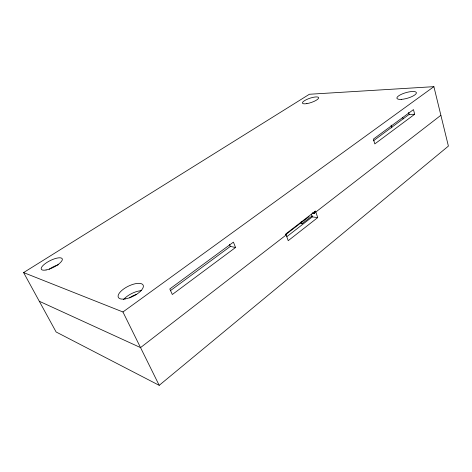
<?xml version="1.0" encoding="UTF-8"?>
<svg xmlns="http://www.w3.org/2000/svg" width="472" height="472" viewBox="0 0 472 472"><rect width="100%" height="100%" fill="white"/><g stroke="black" fill="none" stroke-linecap="round" stroke-linejoin="round"><path stroke-width="0.71" d="M159.2 385.341L448.4 146.096L433.892 86.659L309.402 94.258L23.6 272.58L56.109 331.975L159.2 385.341L122.938 311.98L23.6 272.58M317.715 217.598L288.221 240.667L285.784 233.953L315.485 211.025L317.715 217.598L312.299 216.89L286.911 236.596M285.548 234.743L300.103 223.504L301.95 223.769L312.145 215.869M309.125 216.571L301.496 222.471L300.263 222.294M286.15 234.968L140.544 347.598L39.294 301.254M440.877 115.28L315.821 212.017L314.458 211.851A1.9 1.121 52.1 0 1 314.134 213.261A1.9 1.121 52.1 0 1 312.541 212.725M235.552 247.481L172.321 294.51L169.796 288.958L233.416 242.13L235.552 247.481L230.33 246.419L170.298 290.734M414.676 114.259L374.797 143.919L373.405 139.098L413.466 109.61L414.676 114.259L409.153 114.401L373.393 140.803M122.938 311.98L433.892 86.659M229.528 244.431L230.33 246.419M301.95 223.769L301.23 221.368M311.349 214.123L312.299 216.89M391.076 125.098L391.854 127.93M402.74 117.428L403.118 118.85M408.634 112.424L409.153 114.401M129.717 297.885A7.334 3.038 -26.3 0 1 136.744 294.457M49.182 269.247A11.635 3.829 -26.7 0 1 58.292 264.762M123.534 299.596A13.759 5.694 -26.3 0 1 141.246 290.669M314.73 211.881A2.283 1.345 52.1 0 1 314.494 213.486A2.283 1.345 52.1 0 1 312.871 213.285M125.21 298.906A13.824 5.575 -26.2 0 0 143.352 285.802A13.824 5.575 -26.2 0 0 123.646 288.994A13.824 5.575 -26.2 0 0 125.21 298.906M46.061 269.978A11.682 3.741 -26.6 0 0 62.334 259.565A11.682 3.741 -26.6 0 0 46.893 262.462A11.682 3.741 -26.6 0 0 46.061 269.978M306.888 103.622A8.573 2.242 -18.7 0 0 318.659 97.686A8.573 2.242 -18.7 0 0 306.027 99.822A8.573 2.242 -18.7 0 0 306.888 103.622M401.2 99.38A10.107 2.891 -16.2 0 0 416.369 93.078A10.107 2.891 -16.2 0 0 402.398 93.869A10.107 2.891 -16.2 0 0 401.2 99.38"/></g></svg>
